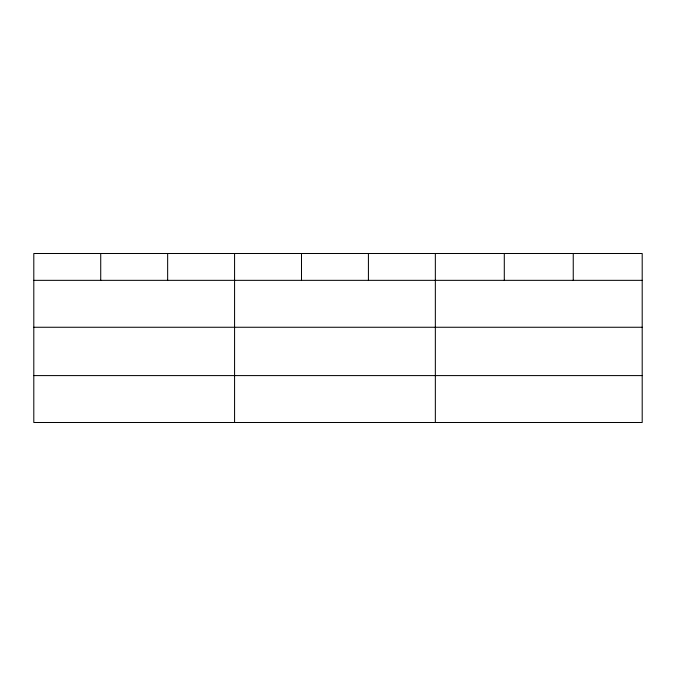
<?xml version="1.0" encoding="UTF-8"?>
<svg xmlns="http://www.w3.org/2000/svg" width="676" height="676" viewBox="0 0 676 676"><rect width="100%" height="100%" fill="white"/><g stroke="black" fill="none" stroke-linecap="round" stroke-linejoin="round"><path stroke-width="1.01" d="M642.2 327.26L642.2 253.5L33.8 253.5L33.8 422.5L642.2 422.5L642.2 327.26L33.8 327.26M33.8 280.346L642.2 280.346M33.8 375.594L642.2 375.594M573.248 253.5L573.248 280.346M504.296 253.5L504.296 280.346M435.344 253.5L435.344 422.5M368.42 253.5L368.42 280.346M301.496 253.5L301.496 280.346M234.572 253.5L234.572 422.5M167.648 253.5L167.648 280.346M100.724 253.5L100.724 280.346"/></g></svg>
